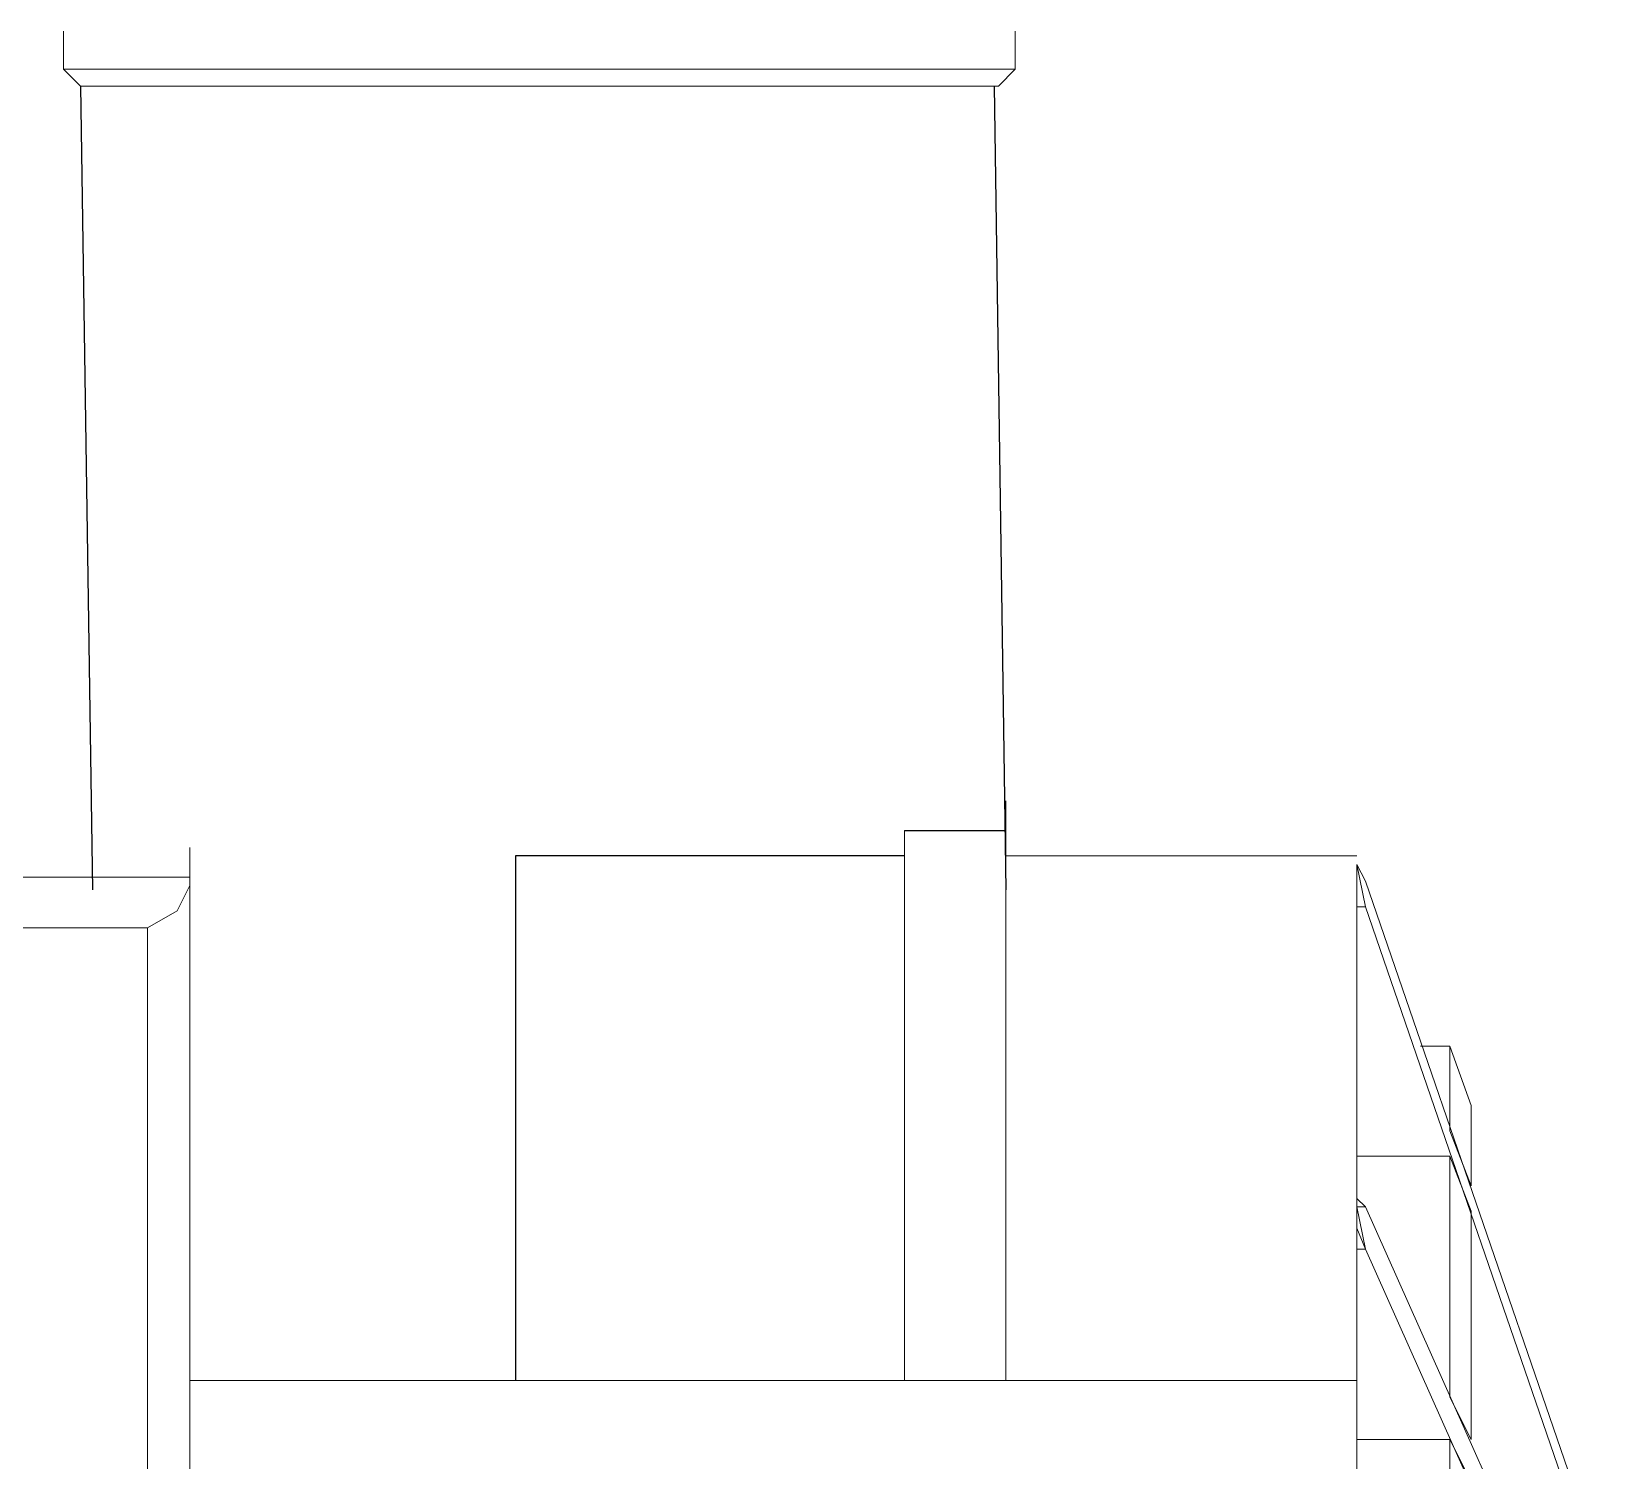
# Model space of a CAD drawing. Header units: inches. Extents: x 13 to 12015, y 11 to 4983.
# Drawn here: x 2999 to 3062.6, y 3887 to 3945.2 of the extents above; entities that cross this region are included whole.
import ezdxf

# ---------------------------------------------------------------- set-up
doc = ezdxf.new("R2010")
doc.units = ezdxf.units.IN
doc.header["$MEASUREMENT"] = 0
doc.layers.add('PDF _Геометрия', color=7, linetype='Continuous')

msp = doc.modelspace()

# ---------------------------------------------------------------- linework, layer by layer
for p, q in [((3001.04545, 3942.9188), (3001.52691, 3910.22136)), ((3038.23046, 3942.9188), (3038.71191, 3910.22136)), ((3034.58127, 3912.631), (3038.67643, 3912.631)), ((3034.58127, 3911.59825), (3018.74644, 3911.59825)), ((3018.74644, 3911.59825), (3018.74644, 3890.25573))]:
    msp.add_line(p, q)
at = {"layer": 'PDF _Геометрия', "lineweight": 9}
for points in [[(3000.35675, 3943.60738), (3001.21752, 3943.60738), (3002.93905, 3943.60738), (3005.3492, 3943.60738), (3008.27581, 3943.60738), (3011.89103, 3943.60738), (3015.6784, 3943.60738), (3019.63793, 3943.60738), (3015.6784, 3943.60738), (3011.89103, 3943.60738), (3008.27581, 3943.60738), (3005.3492, 3943.60738), (3002.93905, 3943.60738), (3001.21752, 3943.60738), (3000.35675, 3943.60738), (3000.35675, 3945.15676)], [(3039.09127, 3945.15679), (3039.09127, 3943.60741)], [(3001.04534, 3942.9188), (3000.35672, 3943.60741)], [(3039.09127, 3943.60738), (3038.40265, 3942.91877)], [(3004.14415, 3942.9188), (3004.14415, 3942.9188)], [(3027.9014, 3942.9188), (3028.07355, 3942.9188)], [(3038.71191, 3913.83586), (3038.71191, 3913.14739), (3038.71191, 3912.63104)], [(3038.71191, 3890.25573), (3038.71191, 3897.14041), (3038.71191, 3904.88568), (3038.71191, 3911.42613), (3038.71191, 3913.83577)], [(3005.49345, 3888.87881), (3005.49345, 3889.91151), (3005.49345, 3896.27984), (3005.49345, 3902.13182), (3005.49345, 3907.46745), (3005.49345, 3911.94249), (3005.49345, 3907.46745), (3005.49345, 3902.13182), (3005.49345, 3896.27984), (3005.49345, 3889.91151), (3005.49345, 3888.87881), (3005.49345, 3889.05093)], [(3062.63628, 3882.51051), (3053.34196, 3909.53289), (3052.99773, 3911.25406), (3053.34196, 3910.56559), (3052.99773, 3911.25406)], [(3052.99774, 3899.37803), (3052.99774, 3909.53293), (3052.99774, 3910.56563), (3052.99774, 3911.2541)], [(3052.99774, 3911.25403), (3052.99774, 3911.25403)], [(3052.99774, 3911.25403), (3052.99774, 3911.25403)], [(3005.49345, 3910.7377), (3005.49345, 3910.39347), (3005.49345, 3910.7377), (2926.14749, 3910.7377)], [(3005.49345, 3910.39346), (3005.49345, 3909.70499), (3005.49345, 3908.15594), (3005.49345, 3905.57418), (3005.49345, 3902.13184), (3005.49345, 3897.82892), (3005.49345, 3892.83752), (3005.49345, 3887.15766), (3005.49345, 3885.09226), (3005.49345, 3884.40379), (3005.49345, 3882.68262), (3005.49345, 3880.10086)], [(3062.63625, 3883.54326), (3053.34193, 3910.56564)], [(3053.34196, 3910.56559), (3062.63628, 3883.54322)], [(3062.63628, 3882.51056), (3053.34196, 3909.53293), (3052.99773, 3909.53293)], [(3052.99774, 3909.53293), (3053.34198, 3909.53293)], [(3052.99774, 3909.53289), (3052.99774, 3899.37798), (3052.99774, 3897.65681), (3052.99774, 3897.31258)], [(3005.49345, 3905.57422), (3005.49345, 3908.15598)], [(3018.74644, 3902.47607), (3018.74644, 3907.12323)], [(3056.78421, 3903.85304), (3055.57939, 3903.85304), (3056.78421, 3903.85304), (3056.78421, 3902.82033), (3056.78421, 3900.4107)], [(3056.78434, 3900.4107), (3056.78434, 3902.82033), (3056.78434, 3903.85304), (3057.64492, 3901.4434), (3056.78434, 3903.85304), (3057.64492, 3901.4434), (3056.78434, 3903.85304)], [(3057.64489, 3898.17314), (3056.7843, 3900.41066)], [(3056.78434, 3900.41075), (3057.64492, 3898.17323)], [(3052.99774, 3897.65681), (3052.99774, 3899.37798)], [(3005.49345, 3897.82892), (3005.49345, 3892.83752), (3005.49345, 3887.15766), (3005.49345, 3885.09226), (3004.11651, 3885.09226)], [(3053.34196, 3897.31259), (3052.99773, 3897.31259), (3053.34196, 3895.59142), (3062.63628, 3874.76526)], [(3052.99774, 3897.65681), (3052.99774, 3897.65681)], [(3062.6363, 3876.48643), (3053.34198, 3897.31259), (3052.99774, 3897.31259), (3052.99774, 3896.45201), (3053.34198, 3895.59142)], [(3052.99774, 3887.84614), (3052.99774, 3895.59141), (3052.99774, 3896.45199), (3052.99774, 3897.31258)], [(3062.63625, 3876.4864), (3053.34193, 3897.31256)], [(3062.63628, 3874.76524), (3053.34196, 3895.59141), (3052.99773, 3895.59141)], [(3052.99774, 3895.59141), (3053.34198, 3895.59141)], [(3052.99774, 3895.59139), (3052.99774, 3887.84613), (3052.99774, 3885.09226), (3052.99774, 3887.84613)], [(3052.99774, 3890.25573), (3005.49344, 3890.25573)], [(3005.49345, 3886.46926), (3005.49345, 3888.53467), (3005.49345, 3889.73949), (3005.49345, 3890.25584), (3005.49345, 3890.08372), (3005.49345, 3889.05102), (3005.49345, 3890.08372), (3005.49345, 3890.25584), (3005.49345, 3889.73949), (3005.49345, 3888.36255), (3005.49345, 3886.46926)], [(3052.99774, 3886.64133), (3052.99774, 3888.53462), (3052.99774, 3889.91155), (3052.99774, 3890.25579), (3052.99774, 3890.08367), (3052.99774, 3888.87885), (3052.99774, 3888.53462), (3052.99774, 3889.73944), (3052.99774, 3888.53462), (3052.99774, 3888.87885), (3052.99774, 3889.91155), (3052.99774, 3890.25579), (3052.99774, 3889.91155), (3052.99774, 3888.53462), (3052.99774, 3886.46921)], [(3005.49345, 3888.70674), (3005.49345, 3889.05098)], [(3057.64489, 3887.84619), (3056.7843, 3889.56736)], [(3056.78434, 3889.56729), (3057.64492, 3887.84612)], [(3052.99774, 3887.84619), (3056.78432, 3887.84619), (3052.99774, 3887.84619), (3052.99774, 3888.01831)], [(3052.99774, 3888.0183), (3052.99774, 3887.84618)]]:
    msp.add_lwpolyline(points, dxfattribs=at)
for points in [[(3039.09136, 3943.60738), (3038.23059, 3943.60738), (3036.50906, 3943.60738), (3034.09891, 3943.60738), (3031.1723, 3943.60738), (3027.55708, 3943.60738), (3023.7697, 3943.60738), (3019.63802, 3943.60738), (3023.7697, 3943.60738), (3027.55708, 3943.60738), (3031.1723, 3943.60738), (3034.09891, 3943.60738), (3036.50906, 3943.60738), (3038.23059, 3943.60738)], [(3003.62776, 3942.9188), (3002.07837, 3942.9188), (3001.21761, 3942.9188), (3001.04545, 3942.9188), (3001.21761, 3942.9188), (3002.07837, 3942.9188), (3003.62776, 3942.9188), (3005.86575, 3942.9188), (3008.79236, 3942.9188), (3012.06327, 3942.9188), (3015.85065, 3942.9188), (3019.63802, 3942.9188), (3015.67849, 3942.9188), (3011.89112, 3942.9188), (3008.79236, 3942.9188), (3006.0379, 3942.9188), (3003.62776, 3942.9188), (3002.07837, 3942.9188), (3001.21761, 3942.9188), (3002.07837, 3942.9188)], [(3019.63789, 3942.9188), (3023.59742, 3942.9188), (3027.21264, 3942.9188), (3030.65571, 3942.9188), (3033.58231, 3942.9188), (3035.82031, 3942.9188), (3037.36969, 3942.9188), (3038.23046, 3942.9188), (3038.40261, 3942.9188), (3038.23046, 3942.9188), (3037.36969, 3942.9188), (3035.82031, 3942.9188), (3037.36969, 3942.9188), (3038.23046, 3942.9188), (3037.36969, 3942.9188), (3035.82031, 3942.9188), (3033.41016, 3942.9188), (3030.65571, 3942.9188), (3027.55695, 3942.9188), (3023.76957, 3942.9188)], [(3038.71191, 3890.25582), (3038.71191, 3896.1078), (3038.71191, 3902.82037), (3038.71191, 3908.67235), (3038.71191, 3913.83586), (3038.71191, 3908.67235), (3038.71191, 3902.82037), (3038.71191, 3895.93568)], [(3034.58127, 3890.25578), (3034.58127, 3895.76353), (3034.58127, 3902.13186), (3034.58127, 3907.81172), (3034.58127, 3912.631), (3034.58127, 3907.81172), (3034.58127, 3902.13186), (3034.58127, 3895.76353)], [(3038.71191, 3890.25578), (3038.71191, 3895.76353), (3038.71191, 3902.13186), (3038.71191, 3907.81172), (3038.71191, 3912.631), (3038.71191, 3907.81172), (3038.71191, 3902.13186), (3038.71191, 3895.76353)], [(3052.99762, 3911.59825), (3038.71191, 3911.59825)], [(2927.69661, 3908.67238), (3003.77234, 3908.67238), (3003.77234, 3907.98391), (3003.77234, 3906.43486), (3003.77234, 3903.8531), (3003.77234, 3900.41076), (3003.77234, 3896.27995), (3003.77234, 3891.46068), (3003.77234, 3885.78081), (3003.77234, 3884.23176), (3003.77234, 3885.78081), (3003.77234, 3891.46068), (3003.77234, 3896.27995), (3003.77234, 3900.41076), (3003.77234, 3903.8531), (3003.77234, 3906.43486), (3003.77234, 3907.98391), (3003.77234, 3908.67238), (3004.97716, 3909.36085), (3005.49352, 3910.39355), (3004.97716, 3909.36085), (3003.77234, 3908.67238)], [(3057.64489, 3898.17319), (3057.64489, 3900.58282), (3057.64489, 3901.44341), (3056.7843, 3903.85305), (3057.64489, 3901.44341), (3057.64489, 3900.58282)], [(3056.78432, 3899.378), (3052.99774, 3899.378)], [(3057.64492, 3897.14048), (3056.78434, 3899.378), (3056.78434, 3895.07507), (3056.78434, 3889.56733), (3056.78434, 3895.07507), (3056.78434, 3899.378)], [(3053.34196, 3897.31259), (3052.99773, 3897.65683), (3052.99773, 3897.31259)], [(3057.64489, 3887.84616), (3057.64489, 3893.18179), (3057.64489, 3897.14048), (3057.64489, 3893.18179)], [(3057.64492, 3886.12502), (3056.78434, 3887.84619), (3056.78434, 3884.74808), (3056.78434, 3887.84619)]]:
    msp.add_lwpolyline(points, close=True, dxfattribs=at)

doc.saveas('drawing.dxf')
